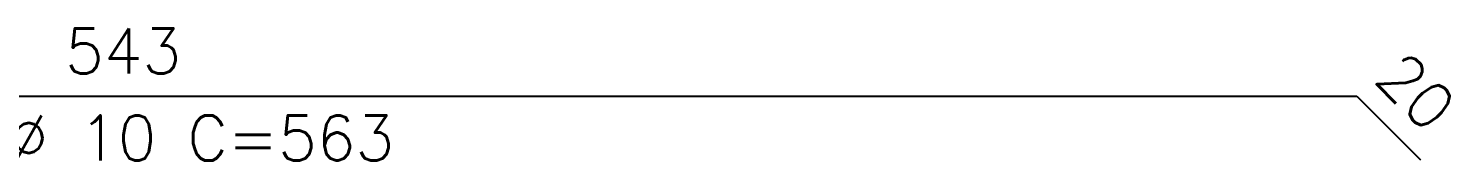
# Model space of a CAD drawing. Extents: x -1.9 to 86, y -1.5 to 61.
# Drawn here: x 22.58 to 28.88, y 46.43 to 47.02 of the extents above; entities that cross this region are included whole.
import ezdxf

# ---------------------------------------------------------------- set-up
doc = ezdxf.new("R2010")
doc.units = 0
doc.header["$MEASUREMENT"] = 0
doc.layers.add('PENA_03', color=3, linetype='CONTINUOUS')
doc.layers.add('PENA_05', color=5, linetype='CONTINUOUS')
doc.styles.get("Standard").update_dxf_attribs({"font": 'ROMANS.SHX'})

msp = doc.modelspace()

# ---------------------------------------------------------------- linework, layer by layer
at = {"layer": 'PENA_05', "linetype": 'Continuous'}
for p, q in [((17.615319, 46.717819), (28.46913, 46.718214)), ((28.46913, 46.718214), (28.751973, 46.435371))]:
    msp.add_line(p, q, dxfattribs=at)

# ---------------------------------------------------------------- texts
at = {"layer": 'PENA_03', "linetype": 'Continuous'}
for s, rotation, p in [('543', 0.002086, (22.742221, 46.818005)), ('20', 315, (28.539841, 46.788925))]:
    msp.add_text(s, height=0.2, rotation=rotation, dxfattribs=at).set_placement(p)
msp.add_text('1 N7 %%c 10 C=563', height=0.2, dxfattribs=at).set_placement((21.689583, 46.432177))

doc.saveas('drawing.dxf')
